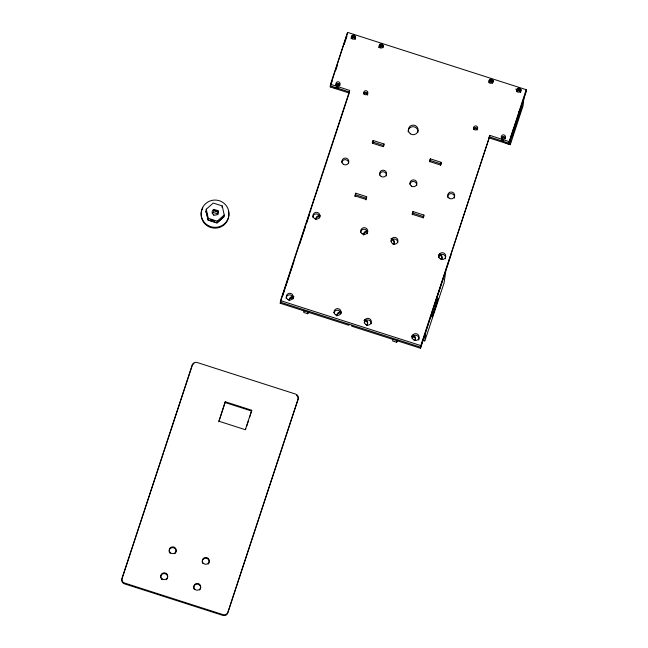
<?xml version="1.0" encoding="UTF-8"?>
<svg xmlns="http://www.w3.org/2000/svg" width="648" height="648" viewBox="0 0 648 648"><rect width="100%" height="100%" fill="white"/><g stroke="black" fill="none" stroke-linecap="round" stroke-linejoin="round"><path stroke-width="0.97" d="M450.959 255.029L425.679 332.303L424.772 341.091L444.042 283.006L445.743 271.366M205.926 212.423L206.072 211.094L208.049 220.15L217.015 223.025L224.014 216.845M206.267 209.231L206.096 210.827L208.073 219.883L217.048 222.758L224.038 216.578L224.208 214.982L222.232 205.926L213.265 203.051L206.267 209.231L208.243 218.287L208.073 219.883M212.188 213.775A3.11 3.054 6.1 0 1 213.492 212.544L213.832 209.353L218.02 210.697L217.679 213.889A3.11 3.054 6.1 0 1 217.963 214.715M217.048 222.758L217.218 221.162L224.208 214.982M222.061 207.522L222.232 205.926M218.862 421.799L225.285 401.76L251.748 410.249L250.663 414.088M349.021 324.227L348.908 325.288L280.252 303.272L280.535 300.607L349.718 90.445L330.529 84.289L347.611 32.4L526.241 89.691L525.949 92.356L508.874 144.245L509.158 141.588L526.241 89.691M285.347 288.044L285.428 287.315M305.402 227.108L305.483 226.379L299.53 244.466M310.586 211.102L310.7 210.041M303.953 310.87L303.782 312.466L307.743 313.737L309.096 311.696M348.77 92.899L330.245 86.954L330.529 84.289M307.743 313.737L307.913 312.142M347.611 32.4L330.359 85.892L349.539 92.04L346.567 101.072M355.582 194.797L355.752 193.201L366.663 196.7L366.493 198.296L355.582 194.797L354.983 196.611M351.961 325.166L351.848 326.236L420.503 348.251L425.647 332.643M372.495 143.411L373.102 140.486L384.013 143.994L383.486 146.667M392.842 339.382L392.672 340.978L396.633 342.249L397.977 340.208M396.633 342.249L396.803 340.654M412.298 214.731L412.987 211.564L423.897 215.063L423.687 216.772M429.729 161.773L430.337 158.849L441.248 162.348L441.077 163.944M420.503 348.251L420.787 345.595L489.969 135.432L509.158 141.588M489.969 135.432L420.617 347.19L280.365 302.203L314.644 198.053M488.762 137.797L510.268 144.682L511.005 137.765M523.819 98.844L523.074 105.762L510.268 144.682M418.924 339.034L418.778 339.714A3.475 3.41 6.1 0 1 418.649 340.038M518.724 112.153L518.837 111.723M512.957 130.224L513.078 129.811M512.26 132.459L512.406 132.014M144.164 511.531L121.954 579.012A3.888 3.815 6.1 0 0 124.465 583.832L222.904 615.414A3.888 3.815 6.1 0 0 227.796 612.968L298.007 399.695A3.888 3.815 6.1 0 0 296.541 395.393M144.464 510.616L150.506 492.269M150.814 491.322L163.604 452.49M163.904 451.567L192.156 365.739A3.888 3.815 6.1 0 1 194.084 363.528M225.285 401.76L218.878 421.216L245.341 429.705L251.748 410.249M330.245 86.954L332.076 81.397M335.818 70.025L337.381 65.278M344.25 44.396L345.19 41.545M345.497 40.622L347.02 35.988M314.952 197.122L321.1 178.459M321.408 177.52L327.653 158.541M327.961 157.602L333.501 140.786M333.809 139.847L346.259 102.011M280.252 303.272L280.851 301.433M282.666 295.917L284.788 289.494M285.736 286.359L289.186 275.886M289.81 273.983L293.884 261.606M306.658 223.042L309.38 214.78M245.527 429.673L245.843 428.709M246.742 425.995L248.459 420.779M249.634 417.207L250.177 415.562M355.752 193.201L354.877 195.85L365.788 199.357L366.663 196.7M373.102 140.486L372.227 143.143L383.138 146.642L384.013 143.994M365.974 199.876L366.452 198.418M412.987 211.564L412.112 214.213L423.023 217.712L423.897 215.063M430.337 158.849L429.462 161.498L440.381 164.997L441.248 162.348M423.29 217.987L423.452 217.493M440.559 165.515L440.94 164.357M526.063 91.295L508.988 143.184L489.135 136.817M511.855 133.699L511.58 134.509M511.191 135.626L510.964 136.234M286.311 297.221L286.594 296.59M334.093 312.547L334.376 311.915M334.287 88.241L337.268 88.63M352.164 35.51L355.112 36.458M379.574 44.307L383.462 45.554M490.042 79.736L493.646 80.895M517.558 88.565L521.34 89.772M351.953 36.547L355.663 37.738M379.372 45.344L383.195 46.567M489.127 80.546L492.95 81.77M515.768 89.092L521.324 90.874M372.932 142.09L383.843 145.589M430.167 160.445L440.956 163.904M412.817 213.16L423.727 216.659M213.492 212.544L217.679 213.889M208.243 218.287L217.218 221.162M291.057 297.902L292.92 298.501M411.699 336.604L415.433 337.802M422.909 340.192L424.772 340.791M280.535 300.607L420.787 345.595M225.196 402.562L251.659 411.051M505.853 142.916L507.619 143.832M341.78 162.348A3.475 3.41 6.1 0 1 345.732 159.708A3.475 3.41 6.1 0 1 348.632 163.458M447.565 197.308A3.475 3.41 6.1 0 1 451.421 193.639A3.475 3.41 6.1 0 1 454.337 198.086M409.844 184.178A3.475 3.41 6.1 0 1 413.975 181.57A3.475 3.41 6.1 0 1 416.648 185.628M379.485 175.146A3.475 3.41 6.1 0 1 383.349 171.801A3.475 3.41 6.1 0 1 386.362 175.916M351.119 38.637A2.082 2.041 6.1 0 1 353.468 36.685A2.082 2.041 6.1 0 1 355.234 39.172M378.902 47.596A2.082 2.041 6.1 0 1 381.032 45.579A2.082 2.041 6.1 0 1 383.065 47.701M363.633 93.693A2.082 2.041 6.1 0 1 366.258 92.389A2.082 2.041 6.1 0 1 367.602 94.964M338.207 87.431A2.082 2.041 6.1 0 1 336.32 86.824M335.907 84.613A2.082 2.041 6.1 0 1 339.908 85.293M516.618 91.133A2.082 2.041 6.1 0 1 519.242 89.821A2.082 2.041 6.1 0 1 520.579 92.405M488.892 82.045A2.082 2.049 6.1 0 1 492.885 82.677M473.364 129.325A2.082 2.041 6.1 0 1 477.487 129.227M503.609 140.478A2.082 2.041 6.1 0 1 501.714 139.879M501.244 137.838A2.082 2.041 6.1 0 1 505.302 138.348M360.588 232.284A3.475 3.41 6.1 0 1 364.775 229.335A3.475 3.41 6.1 0 1 367.351 233.726M312.781 217.291A3.475 3.41 6.1 0 1 316.645 213.945A3.475 3.41 6.1 0 1 319.658 218.06M391.019 241.315A3.475 3.41 6.1 0 1 397.783 242.765M438.639 257.661A3.475 3.41 6.1 0 1 442.673 254.34A3.475 3.41 6.1 0 1 445.419 258.771M408.175 131.909A4.901 4.811 6.1 0 1 413.359 126.708A4.901 4.811 6.1 0 1 417.847 132.532M364.233 322.939A3.475 3.41 6.1 0 1 368.064 319.934A3.475 3.41 6.1 0 1 371.142 323.708M286.157 298.566A3.475 3.41 6.1 0 1 289.826 294.881A3.475 3.41 6.1 0 1 293.018 299.003M334.004 312.887A3.475 3.41 6.1 0 1 337.956 310.246A3.475 3.41 6.1 0 1 340.856 313.997M411.99 338.604A3.475 3.41 6.1 0 1 415.506 335.235A3.475 3.41 6.1 0 1 418.948 338.702M473.712 129.308A2.09 2.049 6.1 0 1 477.268 129.883M503.455 141.556A2.09 2.049 6.1 0 1 501.625 140.964M501.374 138.38A2.09 2.049 6.1 0 1 505.124 138.996M516.748 91.684A2.09 2.049 6.1 0 1 520.498 92.3M488.965 82.766A2.09 2.049 6.1 0 1 492.642 83.187M363.893 94.082A2.09 2.049 6.1 0 1 367.513 94.859M338.054 88.501A2.09 2.049 6.1 0 1 336.231 87.917M335.98 85.334A2.09 2.049 6.1 0 1 339.722 85.949M351.354 38.629A2.09 2.049 6.1 0 1 355.096 39.245M379.04 47.709A2.09 2.049 6.1 0 1 382.62 47.579M364.362 319.496A3.475 3.41 6.1 0 1 366.428 325.571M363.909 320.566A3.475 3.41 6.1 0 1 367.44 325.029M412.8 334.911A3.475 3.41 6.1 0 1 414.712 340.411M411.691 335.891A3.475 3.41 6.1 0 1 415.368 339.755M439.441 253.967A3.475 3.41 6.1 0 1 441.361 259.467M438.34 254.948A3.475 3.41 6.1 0 1 441.871 259.419M391.011 238.553A3.475 3.41 6.1 0 1 393.077 244.628M391.546 239.703A3.475 3.41 6.1 0 1 393.838 244.661M337.001 315.811A3.475 3.41 6.1 0 1 341.196 311.939M336.871 315.876A3.475 3.41 6.1 0 1 341.083 313.008M289.219 300.486A3.475 3.41 6.1 0 1 294.006 296.808M289.138 300.243A3.475 3.41 6.1 0 1 293.601 297.764M315.819 219.202A3.475 3.41 6.1 0 1 320.355 215.752M315.787 219.299A3.475 3.41 6.1 0 1 319.942 216.74M363.649 234.868A3.475 3.41 6.1 0 1 367.837 230.996M363.512 234.932A3.475 3.41 6.1 0 1 367.724 232.065M194.262 589.453A3.475 3.41 6.1 0 1 195.089 584.869A3.475 3.41 6.1 0 1 199.803 585.379A3.475 3.41 6.1 0 1 199.625 590.036M202.808 563.509A3.475 3.41 6.1 0 1 203.626 558.924A3.475 3.41 6.1 0 1 208.348 559.435A3.475 3.41 6.1 0 1 208.162 564.092M169.938 553.181A3.475 3.41 6.1 0 1 170.456 548.386A3.475 3.41 6.1 0 1 175.341 548.913A3.475 3.41 6.1 0 1 174.822 553.708M160.736 577.562A3.475 3.41 6.1 0 1 163.021 573.788A3.475 3.41 6.1 0 1 167.208 575.367A3.475 3.41 6.1 0 1 166.35 579.677M161.959 579.644A3.475 3.41 6.1 0 1 161.077 578.559M228.396 210.956A13.908 13.649 6.1 0 1 213.403 228.056A13.908 13.649 6.1 0 1 202.751 207.968M218.02 210.697A3.11 3.054 6.1 0 1 216.667 214.796A3.11 3.054 6.1 0 1 212.479 213.459A3.11 3.054 6.1 0 1 213.832 209.353M213.872 215.387A1.92 0.47 12.7 0 1 213.589 215.298M432.07 316.977L435.132 308.934L438.04 298.623L432.07 316.977M511.92 137.327L514.901 128.158L511.92 137.327M515.33 126.951L518.74 116.47L515.33 126.951M519.178 115.279L522.158 106.102L519.178 115.279M192.237 364.946L122.035 578.219A3.888 3.815 6.1 0 0 124.546 583.03L222.985 614.612A3.888 3.815 6.1 0 0 227.885 612.166L298.096 398.893A3.888 3.815 6.1 0 0 295.585 394.081L197.138 362.499A3.888 3.815 6.1 0 0 192.245 364.946M213.84 210.414C217.817 213.419 219.316 210.697 213.864 210.389M210.649 220.118C214.755 223.187 216.019 220.288 210.649 220.118M343.294 164.219A3.475 3.41 6.1 0 0 348.802 161.862A3.475 3.41 6.1 0 0 343.95 158.347A3.475 3.41 6.1 0 0 343.294 164.219M449.145 198.175A3.475 3.41 6.1 0 0 454.661 195.818A3.475 3.41 6.1 0 0 449.801 192.302A3.475 3.41 6.1 0 0 449.145 198.175M411.359 186.049A3.475 3.41 6.1 0 0 416.875 183.692A3.475 3.41 6.1 0 0 412.015 180.176A3.475 3.41 6.1 0 0 411.359 186.049M381.081 176.337A3.475 3.41 6.1 0 0 386.589 173.98A3.475 3.41 6.1 0 0 381.737 170.465A3.475 3.41 6.1 0 0 381.081 176.337M352.139 38.767A2.09 2.049 6.1 0 0 355.444 37.349A2.09 2.049 6.1 0 0 352.528 35.235A2.09 2.049 6.1 0 0 352.139 38.767M379.922 47.677A2.09 2.049 6.1 0 0 383.227 46.259A2.09 2.049 6.1 0 0 380.319 44.153A2.09 2.049 6.1 0 0 379.922 47.677M364.549 94.381A2.09 2.049 6.1 0 0 367.861 92.964A2.09 2.049 6.1 0 0 364.946 90.858A2.09 2.049 6.1 0 0 364.549 94.381M336.766 85.463A2.09 2.049 6.1 0 0 340.07 84.054A2.09 2.049 6.1 0 0 337.154 81.94A2.09 2.049 6.1 0 0 336.766 85.463M517.533 91.814A2.09 2.049 6.1 0 0 520.838 90.396A2.09 2.049 6.1 0 0 517.93 88.29A2.09 2.049 6.1 0 0 517.533 91.814M489.75 82.903A2.09 2.049 6.1 0 0 493.055 81.486A2.09 2.049 6.1 0 0 490.139 79.38A2.09 2.049 6.1 0 0 489.75 82.903M474.377 129.6A2.09 2.049 6.1 0 0 477.681 128.191A2.09 2.049 6.1 0 0 474.765 126.077A2.09 2.049 6.1 0 0 474.377 129.6M502.16 138.518A2.09 2.049 6.1 0 0 505.464 137.101A2.09 2.049 6.1 0 0 502.556 134.995A2.09 2.049 6.1 0 0 502.16 138.518M362.159 233.815A3.475 3.41 6.1 0 0 367.675 231.458A3.475 3.41 6.1 0 0 362.815 227.942A3.475 3.41 6.1 0 0 362.159 233.815M314.377 218.489A3.475 3.41 6.1 0 0 319.885 216.124A3.475 3.41 6.1 0 0 315.033 212.609A3.475 3.41 6.1 0 0 314.377 218.489M392.445 243.526A3.475 3.41 6.1 0 0 397.953 241.169A3.475 3.41 6.1 0 0 393.101 237.654A3.475 3.41 6.1 0 0 392.445 243.526M440.227 258.852A3.475 3.41 6.1 0 0 445.743 256.495A3.475 3.41 6.1 0 0 440.883 252.979A3.475 3.41 6.1 0 0 440.227 258.852M410.33 133.78A4.901 4.811 6.1 0 0 418.098 130.459A4.901 4.811 6.1 0 0 411.253 125.501A4.901 4.811 6.1 0 0 410.33 133.78M365.796 324.47A3.475 3.41 6.1 0 0 371.312 322.113A3.475 3.41 6.1 0 0 366.452 318.597A3.475 3.41 6.1 0 0 365.796 324.47M287.728 299.433A3.475 3.41 6.1 0 0 293.244 297.067A3.475 3.41 6.1 0 0 288.384 293.552A3.475 3.41 6.1 0 0 287.728 299.433M335.518 314.758A3.475 3.41 6.1 0 0 341.026 312.401A3.475 3.41 6.1 0 0 336.174 308.885A3.475 3.41 6.1 0 0 335.518 314.758M413.586 339.795A3.475 3.41 6.1 0 0 419.094 337.438A3.475 3.41 6.1 0 0 414.242 333.923A3.475 3.41 6.1 0 0 413.586 339.795M195.153 589.51A3.475 3.41 6.1 0 0 200.71 587.258A3.475 3.41 6.1 0 0 195.931 583.654A3.475 3.41 6.1 0 0 195.153 589.51M203.691 563.566A3.475 3.41 6.1 0 0 209.247 561.314A3.475 3.41 6.1 0 0 204.468 557.701A3.475 3.41 6.1 0 0 203.691 563.566M170.61 552.955A3.475 3.41 6.1 0 0 176.167 550.703A3.475 3.41 6.1 0 0 171.388 547.098A3.475 3.41 6.1 0 0 170.61 552.955M162.146 578.923A3.475 3.41 6.1 0 0 167.702 576.671A3.475 3.41 6.1 0 0 162.915 573.059A3.475 3.41 6.1 0 0 162.146 578.923M206.623 224.516A13.908 13.649 6.1 0 0 228.857 215.517A13.908 13.649 6.1 0 0 209.725 201.083A13.908 13.649 6.1 0 0 206.623 224.516"/></g></svg>
